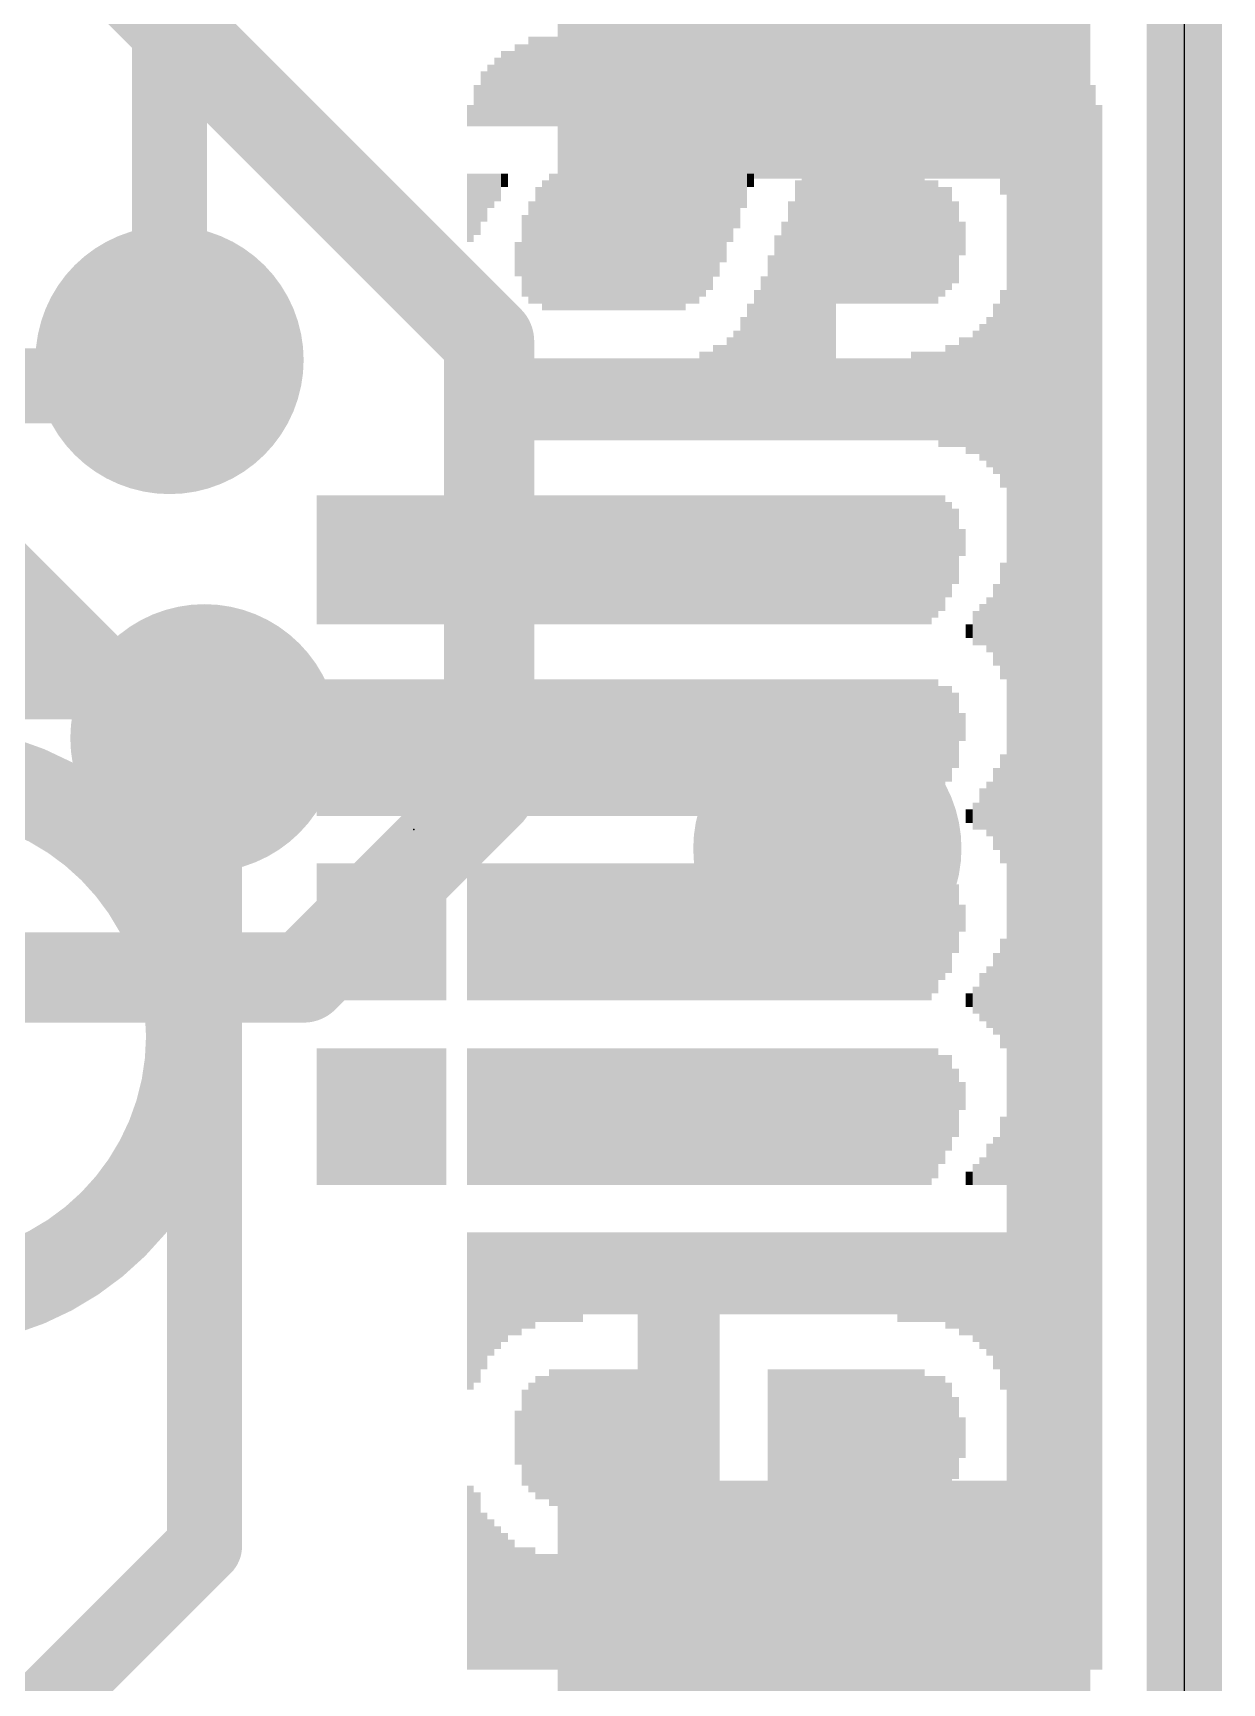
# Model space of a CAD drawing. Extents: x -0.1 to 25.5, y -0.1 to 17.9.
# Drawn here: x 21.51 to 25.53, y 6.01 to 11.58 of the extents above; entities that cross this region are included whole.
import ezdxf

# ---------------------------------------------------------------- set-up
doc = ezdxf.new("R2010")
doc.units = 0
for name, color, linetype in [('1', 12, 'CONTINUOUS'), ('16', 5, 'CONTINUOUS'), ('18', 110, 'CONTINUOUS'), ('20', 53, 'CONTINUOUS'), ('21', 40, 'CONTINUOUS'), ('22', 6, 'CONTINUOUS'), ('23', 53, 'CONTINUOUS')]:
    doc.layers.add(name, color=color, linetype=linetype)

# ---------------------------------------------------------------- blocks, each defined once
blk = doc.blocks.new('RECT')
blk.add_solid([(-0.5, -0.5), (0.5, -0.5), (-0.5, 0.5), (0.5, 0.5)])
blk = doc.blocks.new('ROUNDV')
at = {"const_width": 0.5}
blk.add_lwpolyline([(0, -0.25, 1), (0, 0.25, 1), (0, -0.25)], format="xyb", dxfattribs=at)

msp = doc.modelspace()

# ---------------------------------------------------------------- linework, layer by layer
at = {"layer": '1'}
for points, const_width in [([(25.4, 17.78), (25.4, 0)], 0.254), ([(23.0505, 10.541), (21.7805, 11.811)], 0.3048), ([(23.0505, 10.541), (23.0505, 9.017)], 0.3048), ([(21.8835, 10.39), (21.9706, 10.4771)], 0.254), ([(20.2825, 10.39), (21.8835, 10.39)], 0.254), ([(20.2825, 9.39), (21.8973, 9.39)], 0.254), ([(21.8973, 9.39), (22.0885, 9.1988)], 0.254), ([(23.0505, 9.017), (22.4235, 8.39)], 0.3048), ([(22.4235, 8.39), (20.2825, 8.39)], 0.3048)]:
    msp.add_lwpolyline(points, dxfattribs=dict(at, const_width=const_width))
for points, const_width in [([(23.1267, 10.541, 1), (22.9743, 10.541)], 0.1524), ([(22.9966, 10.4871, 1), (23.1044, 10.5949)], 0.1524), ([(22.0155, 10.4322, 1), (21.9257, 10.522)], 0.127), ([(21.8386, 10.4349, 1), (21.9284, 10.3451)], 0.127), ([(21.8835, 10.3265, 1), (21.8835, 10.4535)], 0.127), ([(21.9422, 9.4349, 1), (21.8524, 9.3451)], 0.127), ([(21.8973, 9.3265, 1), (21.8973, 9.4535)], 0.127), ([(22.0436, 9.1539, 1), (22.1334, 9.2437)], 0.127), ([(23.1044, 8.9631, 1), (22.9966, 9.0709)], 0.1524), ([(22.9743, 9.017, 1), (23.1267, 9.017)], 0.1524), ([(22.4235, 8.3138, 1), (22.4235, 8.4662)], 0.1524), ([(22.3696, 8.4439, 1), (22.4774, 8.3361)], 0.1524)]:
    msp.add_lwpolyline(points, format="xyb", dxfattribs=dict(at, const_width=const_width))
at = {"layer": '16', "const_width": 0.254}
for points in [[(25.4, 17.78), (25.4, 0)], [(21.9706, 11.6836), (17.576, 16.0782)], [(21.9706, 10.4771), (21.9706, 11.6836)], [(21.9615, 9.1988), (21.136, 10.0243)], [(21.9615, 9.1988), (22.0885, 9.1988)], [(22.0885, 9.1988), (22.0885, 6.4675)], [(22.0885, 6.4675), (20.3835, 4.7625)]]:
    msp.add_lwpolyline(points, dxfattribs=at)
at = {"layer": '16', "const_width": 0.127}
for points in [[(21.9257, 11.6387, 1), (22.0155, 11.7285)], [(21.9071, 10.4771, 1), (22.0341, 10.4771)], [(21.9615, 9.2623, 1), (21.9615, 9.1353)], [(22.152, 9.1988, 1), (22.025, 9.1988)], [(22.0885, 9.1353, 1), (22.0885, 9.2623)], [(21.9166, 9.1539, 1), (22.0064, 9.2437)], [(22.1334, 6.4226, 1), (22.0436, 6.5124)], [(22.025, 6.4675, 1), (22.152, 6.4675)]]:
    msp.add_lwpolyline(points, format="xyb", dxfattribs=at)
at = {"layer": '20'}
msp.add_line((25.4, 2.54), (25.4, 15.24), dxfattribs=at)
at = {"layer": '21', "const_width": 0.1524}
msp.add_lwpolyline([(24.8825, 6.79), (24.8825, 10.99)], dxfattribs=at)
at = {"layer": '21', "const_width": 0.0762}
for points in [[(24.9206, 10.99, 1), (24.8444, 10.99)], [(24.8444, 6.79, 1), (24.9206, 6.79)]]:
    msp.add_lwpolyline(points, format="xyb", dxfattribs=at)
at = {"layer": '22', "const_width": 0.3048}
msp.add_lwpolyline([(21.1455, 7.2935, 1), (21.1455, 9.0895, 1), (21.1455, 7.2935)], format="xyb", dxfattribs=at)
at = {"layer": '23'}
msp.add_point((22.7965, 8.89), dxfattribs=at)

# ---------------------------------------------------------------- block references
at = {"layer": '1', "xscale": 1.8, "yscale": 1.2, "rotation": 180}
for p in [(24.1825, 11.69), (24.1825, 6.09)]:
    msp.add_blockref('RECT', p, dxfattribs=at)
at = {"layer": '18', "xscale": 0.9064, "yscale": 0.9064}
for p in [(21.9706, 10.4771), (21.9706, 10.4771), (22.0885, 9.1988), (22.0885, 9.1988), (24.1935, 8.8265), (24.1935, 8.8265)]:
    msp.add_blockref('ROUNDV', p, dxfattribs=at)
at = {"layer": '22', "rotation": 90}
for p, xscale, yscale in [((23.1487, 11.4059), 0.2769, 0.0231), ((23.1718, 11.4059), 0.2769, 0.0231), ((23.1949, 11.4186), 0.3023, 0.0231), ((23.218, 11.4186), 0.3023, 0.0231), ((23.241, 11.4186), 0.3023, 0.0229), ((23.264, 11.4186), 0.3023, 0.0231), ((23.2871, 11.4186), 0.3023, 0.0231), ((23.3102, 11.4186), 0.3023, 0.0231), ((23.3333, 11.4186), 0.3023, 0.0231), ((23.3564, 11.4186), 0.3023, 0.0231), ((23.3796, 11.4186), 0.3023, 0.0231), ((23.4027, 11.4186), 0.3023, 0.0231), ((23.4258, 11.4186), 0.3023, 0.0231), ((23.4489, 11.4186), 0.3023, 0.0231), ((23.472, 11.4186), 0.3023, 0.0231), ((23.495, 11.4186), 0.3023, 0.0229), ((23.518, 11.4186), 0.3023, 0.0231), ((23.5411, 11.4186), 0.3023, 0.0231), ((23.5642, 11.4186), 0.3023, 0.0231), ((23.5873, 11.4186), 0.3023, 0.0231), ((23.6104, 11.4186), 0.3023, 0.0231), ((23.6336, 11.4186), 0.3023, 0.0231), ((23.6567, 11.4186), 0.3023, 0.0231), ((23.6798, 11.4186), 0.3023, 0.0231), ((23.7029, 11.4186), 0.3023, 0.0231), ((23.726, 11.4186), 0.3023, 0.0231), ((23.749, 11.4186), 0.3023, 0.0229), ((23.772, 11.4186), 0.3023, 0.0231), ((23.7951, 11.4186), 0.3023, 0.0231), ((23.8182, 11.4186), 0.3023, 0.0231), ((23.8413, 11.4186), 0.3023, 0.0231), ((23.8644, 11.4186), 0.3023, 0.0231), ((23.8876, 11.4186), 0.3023, 0.0231), ((23.9107, 11.4186), 0.3023, 0.0231), ((23.9338, 11.4186), 0.3023, 0.0231), ((23.9569, 11.4186), 0.3023, 0.0231), ((23.98, 11.4186), 0.3023, 0.0231), ((24.003, 11.4186), 0.3023, 0.0229), ((24.026, 11.4186), 0.3023, 0.0231), ((24.0491, 11.4186), 0.3023, 0.0231), ((24.0722, 11.4186), 0.3023, 0.0231), ((24.0953, 11.4186), 0.3023, 0.0231), ((24.1184, 11.4186), 0.3023, 0.0231), ((24.1416, 11.4186), 0.3023, 0.0231), ((24.1647, 11.4186), 0.3023, 0.0231), ((24.1878, 11.4186), 0.3023, 0.0231), ((24.2109, 11.4186), 0.3023, 0.0231), ((24.234, 11.4186), 0.3023, 0.0231), ((24.257, 11.4186), 0.3023, 0.0229), ((24.28, 11.4186), 0.3023, 0.0231), ((24.3031, 11.4186), 0.3023, 0.0231), ((24.3262, 11.4186), 0.3023, 0.0231), ((24.3493, 11.4186), 0.3023, 0.0231), ((24.3724, 11.4186), 0.3023, 0.0231), ((24.3956, 11.4186), 0.3023, 0.0231), ((24.4187, 11.4186), 0.3023, 0.0231), ((24.4418, 11.4186), 0.3023, 0.0231), ((24.4649, 11.4186), 0.3023, 0.0231), ((24.488, 11.4186), 0.3023, 0.0231), ((24.511, 11.4186), 0.3023, 0.0229), ((24.534, 11.4186), 0.3023, 0.0231), ((24.5571, 11.4071), 0.3251, 0.0231), ((24.5802, 11.4071), 0.3251, 0.0231), ((24.6033, 11.4071), 0.3251, 0.0231), ((24.6264, 11.3957), 0.348, 0.0231), ((24.6496, 11.3957), 0.348, 0.0231), ((24.6727, 11.3843), 0.3708, 0.0231), ((24.6958, 11.3843), 0.3708, 0.0231), ((24.7189, 11.3728), 0.3937, 0.0231), ((24.742, 11.35), 0.4394, 0.0231), ((24.765, 11.3386), 0.4623, 0.0229), ((24.788, 11.303), 0.5334, 0.0231), ((24.8111, 8.81), 5.5194, 0.0231), ((24.8342, 8.81), 5.5194, 0.0231), ((24.8573, 8.81), 5.5194, 0.0231), ((24.8804, 8.81), 5.5194, 0.0231), ((24.9036, 8.81), 5.5194, 0.0231), ((24.9267, 8.7973), 5.494, 0.0231), ((24.9498, 8.7973), 5.494, 0.0231), ((23.0793, 11.383), 0.2311, 0.0231), ((23.1024, 11.3944), 0.254, 0.0231), ((23.1256, 11.3944), 0.254, 0.0231), ((24.9729, 8.7859), 5.4712, 0.0231), ((24.996, 8.7859), 5.4712, 0.0231), ((25.019, 8.7744), 5.4483, 0.0229), ((23.0331, 11.3602), 0.1854, 0.0231), ((23.0562, 11.3716), 0.2083, 0.0231), ((25.042, 8.763), 5.4254, 0.0231), ((25.0651, 8.7516), 5.4026, 0.0231), ((23.01, 11.3373), 0.1397, 0.0231), ((25.0882, 8.7287), 5.3569, 0.0231), ((22.987, 11.303), 0.0711, 0.0229), ((25.1113, 8.6944), 5.2883, 0.0231), ((22.987, 10.9919), 0.2311, 0.0229), ((23.01, 11.0033), 0.2083, 0.0231), ((23.0331, 11.0261), 0.1626, 0.0231), ((23.0562, 11.049), 0.1168, 0.0231), ((23.0793, 11.0604), 0.094, 0.0231), ((23.1024, 11.0846), 0.0457, 0.0231), ((23.264, 10.8763), 0.4623, 0.0231), ((23.2871, 10.8763), 0.4623, 0.0231), ((23.3102, 10.8763), 0.4623, 0.0231), ((23.3333, 10.8763), 0.4623, 0.0231), ((23.3564, 10.8763), 0.4623, 0.0231), ((23.3796, 10.8763), 0.4623, 0.0231), ((23.4027, 10.8763), 0.4623, 0.0231), ((23.4258, 10.8763), 0.4623, 0.0231), ((23.4489, 10.8763), 0.4623, 0.0231), ((23.472, 10.8763), 0.4623, 0.0231), ((23.495, 10.8763), 0.4623, 0.0229), ((23.518, 10.8763), 0.4623, 0.0231), ((23.5411, 10.8763), 0.4623, 0.0231), ((23.5642, 10.8763), 0.4623, 0.0231), ((23.5873, 10.8763), 0.4623, 0.0231), ((23.6104, 10.8763), 0.4623, 0.0231), ((23.6336, 10.8763), 0.4623, 0.0231), ((23.6567, 10.8763), 0.4623, 0.0231), ((23.6798, 10.8763), 0.4623, 0.0231), ((23.7029, 10.8763), 0.4623, 0.0231), ((23.726, 10.8877), 0.4394, 0.0231), ((23.749, 10.8877), 0.4394, 0.0229), ((23.772, 10.8991), 0.4166, 0.0231), ((23.7951, 10.9106), 0.3937, 0.0231), ((23.8182, 10.9334), 0.348, 0.0231), ((23.8413, 10.9576), 0.2997, 0.0231), ((23.8644, 10.9919), 0.2311, 0.0231), ((23.8876, 11.0147), 0.1854, 0.0231), ((23.9107, 11.049), 0.1168, 0.0231), ((23.9338, 11.0846), 0.0457, 0.0231), ((24.1184, 10.6566), 0.9017, 0.0231), ((24.1416, 10.6566), 0.9017, 0.0231), ((24.1647, 10.6566), 0.9017, 0.0231), ((24.1878, 10.6566), 0.9017, 0.0231), ((24.2109, 10.6566), 0.9017, 0.0231), ((24.234, 10.8877), 0.4394, 0.0231), ((24.257, 10.8877), 0.4394, 0.0229), ((24.28, 10.8877), 0.4394, 0.0231), ((24.3031, 10.8877), 0.4394, 0.0231), ((24.3262, 10.8877), 0.4394, 0.0231), ((24.3493, 10.8877), 0.4394, 0.0231), ((24.3724, 10.8877), 0.4394, 0.0231), ((24.3956, 10.8877), 0.4394, 0.0231), ((24.4187, 10.8877), 0.4394, 0.0231), ((24.4418, 10.8877), 0.4394, 0.0231), ((24.4649, 10.8877), 0.4394, 0.0231), ((24.488, 10.8877), 0.4394, 0.0231), ((24.511, 10.8877), 0.4394, 0.0229), ((23.218, 10.8649), 0.3937, 0.0231), ((23.241, 10.8649), 0.4394, 0.0229), ((24.0953, 10.6451), 0.8788, 0.0231), ((24.534, 10.8763), 0.4166, 0.0231), ((24.5571, 10.8763), 0.4166, 0.0231), ((24.5802, 10.8763), 0.3708, 0.0231), ((24.6033, 10.8877), 0.348, 0.0231), ((23.1949, 10.8407), 0.3454, 0.0231), ((24.0722, 10.6096), 0.8077, 0.0231), ((24.6264, 10.875), 0.2769, 0.0231), ((23.1718, 10.8293), 0.2769, 0.0231), ((24.0491, 10.5753), 0.7391, 0.0231), ((24.6496, 10.8877), 0.1143, 0.0231), ((23.1487, 10.8179), 0.1168, 0.0231), ((24.026, 10.5524), 0.6934, 0.0231), ((24.003, 10.5181), 0.6248, 0.0229), ((23.9569, 10.4597), 0.508, 0.0231), ((23.98, 10.4826), 0.5537, 0.0231), ((24.788, 10.3797), 0.668, 0.0231), ((23.9338, 10.4369), 0.4623, 0.0231), ((24.765, 10.3797), 0.5766, 0.0229), ((22.987, 10.4254), 0.4394, 0.0229), ((23.01, 10.414), 0.4166, 0.0231), ((23.9107, 10.414), 0.4166, 0.0231), ((24.7189, 10.3683), 0.4623, 0.0231), ((24.742, 10.3683), 0.508, 0.0231), ((23.0331, 10.3911), 0.3708, 0.0231), ((23.0562, 10.3797), 0.348, 0.0231), ((23.8644, 10.3797), 0.348, 0.0231), ((23.8876, 10.3911), 0.3708, 0.0231), ((24.6496, 10.3683), 0.3708, 0.0231), ((24.6727, 10.3568), 0.3937, 0.0231), ((24.6958, 10.3683), 0.4166, 0.0231), ((23.0793, 10.367), 0.3226, 0.0231), ((23.1024, 10.3556), 0.2997, 0.0231), ((23.1256, 10.3556), 0.2997, 0.0231), ((23.772, 10.3556), 0.2997, 0.0231), ((23.7951, 10.3556), 0.2997, 0.0231), ((23.8182, 10.367), 0.3226, 0.0231), ((23.8413, 10.367), 0.3226, 0.0231), ((24.488, 10.3556), 0.2997, 0.0231), ((24.511, 10.3556), 0.2997, 0.0229), ((24.534, 10.3556), 0.2997, 0.0231), ((24.5571, 10.3556), 0.2997, 0.0231), ((24.5802, 10.3442), 0.3226, 0.0231), ((24.6033, 10.3556), 0.3454, 0.0231), ((24.6264, 10.3556), 0.3454, 0.0231), ((23.1487, 10.3442), 0.2769, 0.0231), ((23.1718, 10.3442), 0.2769, 0.0231), ((23.1949, 10.3442), 0.2769, 0.0231), ((23.218, 10.3442), 0.2769, 0.0231), ((23.241, 10.3442), 0.2769, 0.0229), ((23.264, 10.3442), 0.2769, 0.0231), ((23.2871, 10.3442), 0.2769, 0.0231), ((23.3102, 10.3442), 0.2769, 0.0231), ((23.3333, 10.3442), 0.2769, 0.0231), ((23.3564, 10.3442), 0.2769, 0.0231), ((23.3796, 10.3442), 0.2769, 0.0231), ((23.4027, 10.3442), 0.2769, 0.0231), ((23.4258, 10.3442), 0.2769, 0.0231), ((23.4489, 10.3442), 0.2769, 0.0231), ((23.472, 10.3442), 0.2769, 0.0231), ((23.495, 10.3442), 0.2769, 0.0229), ((23.518, 10.3442), 0.2769, 0.0231), ((23.5411, 10.3442), 0.2769, 0.0231), ((23.5642, 10.3442), 0.2769, 0.0231), ((23.5873, 10.3442), 0.2769, 0.0231), ((23.6104, 10.3442), 0.2769, 0.0231), ((23.6336, 10.3442), 0.2769, 0.0231), ((23.6567, 10.3442), 0.2769, 0.0231), ((23.6798, 10.3442), 0.2769, 0.0231), ((23.7029, 10.3442), 0.2769, 0.0231), ((23.726, 10.3442), 0.2769, 0.0231), ((23.749, 10.3442), 0.2769, 0.0229), ((24.234, 10.3442), 0.2769, 0.0231), ((24.257, 10.3442), 0.2769, 0.0229), ((24.28, 10.3442), 0.2769, 0.0231), ((24.3031, 10.3442), 0.2769, 0.0231), ((24.3262, 10.3442), 0.2769, 0.0231), ((24.3493, 10.3442), 0.2769, 0.0231), ((24.3724, 10.3442), 0.2769, 0.0231), ((24.3956, 10.3442), 0.2769, 0.0231), ((24.4187, 10.3442), 0.2769, 0.0231), ((24.4418, 10.3442), 0.2769, 0.0231), ((24.4649, 10.3442), 0.2769, 0.0231), ((22.479, 9.8019), 0.4369, 0.0229), ((22.502, 9.8019), 0.4369, 0.0231), ((22.5251, 9.8019), 0.4369, 0.0231), ((22.5482, 9.8019), 0.4369, 0.0231), ((22.5713, 9.8019), 0.4369, 0.0231), ((22.5944, 9.8019), 0.4369, 0.0231), ((22.6176, 9.8019), 0.4369, 0.0231), ((22.6407, 9.8019), 0.4369, 0.0231), ((22.6638, 9.8019), 0.4369, 0.0231), ((22.6869, 9.8019), 0.4369, 0.0231), ((22.71, 9.8019), 0.4369, 0.0231), ((22.733, 9.8019), 0.4369, 0.0229), ((22.756, 9.8019), 0.4369, 0.0231), ((22.7791, 9.8019), 0.4369, 0.0231), ((22.8022, 9.8019), 0.4369, 0.0231), ((22.8253, 9.8019), 0.4369, 0.0231), ((22.8484, 9.8019), 0.4369, 0.0231), ((22.8716, 9.8019), 0.4369, 0.0231), ((22.8947, 9.8019), 0.4369, 0.0231), ((22.987, 9.8019), 0.4369, 0.0229), ((23.01, 9.8019), 0.4369, 0.0231), ((23.0331, 9.8019), 0.4369, 0.0231), ((23.0562, 9.8019), 0.4369, 0.0231), ((23.0793, 9.8019), 0.4369, 0.0231), ((23.1024, 9.8019), 0.4369, 0.0231), ((23.1256, 9.8019), 0.4369, 0.0231), ((23.1487, 9.8019), 0.4369, 0.0231), ((23.1718, 9.8019), 0.4369, 0.0231), ((23.1949, 9.8019), 0.4369, 0.0231), ((23.218, 9.8019), 0.4369, 0.0231), ((23.241, 9.8019), 0.4369, 0.0229), ((23.264, 9.8019), 0.4369, 0.0231), ((23.2871, 9.8019), 0.4369, 0.0231), ((23.3102, 9.8019), 0.4369, 0.0231), ((23.3333, 9.8019), 0.4369, 0.0231), ((23.3564, 9.8019), 0.4369, 0.0231), ((23.3796, 9.8019), 0.4369, 0.0231), ((23.4027, 9.8019), 0.4369, 0.0231), ((23.4258, 9.8019), 0.4369, 0.0231), ((23.4489, 9.8019), 0.4369, 0.0231), ((23.472, 9.8019), 0.4369, 0.0231), ((23.495, 9.8019), 0.4369, 0.0229), ((23.518, 9.8019), 0.4369, 0.0231), ((23.5411, 9.8019), 0.4369, 0.0231), ((23.5642, 9.8019), 0.4369, 0.0231), ((23.5873, 9.8019), 0.4369, 0.0231), ((23.6104, 9.8019), 0.4369, 0.0231), ((23.6336, 9.8019), 0.4369, 0.0231), ((23.6567, 9.8019), 0.4369, 0.0231), ((23.6798, 9.8019), 0.4369, 0.0231), ((23.7029, 9.8019), 0.4369, 0.0231), ((23.726, 9.8019), 0.4369, 0.0231), ((23.749, 9.8019), 0.4369, 0.0229), ((23.772, 9.8019), 0.4369, 0.0231), ((23.7951, 9.8019), 0.4369, 0.0231), ((23.8182, 9.8019), 0.4369, 0.0231), ((23.8413, 9.8019), 0.4369, 0.0231), ((23.8644, 9.8019), 0.4369, 0.0231), ((23.8876, 9.8019), 0.4369, 0.0231), ((23.9107, 9.8019), 0.4369, 0.0231), ((23.9338, 9.8019), 0.4369, 0.0231), ((23.9569, 9.8019), 0.4369, 0.0231), ((23.98, 9.8019), 0.4369, 0.0231), ((24.003, 9.8019), 0.4369, 0.0229), ((24.026, 9.8019), 0.4369, 0.0231), ((24.0491, 9.8019), 0.4369, 0.0231), ((24.0722, 9.8019), 0.4369, 0.0231), ((24.0953, 9.8019), 0.4369, 0.0231), ((24.1184, 9.8019), 0.4369, 0.0231), ((24.1416, 9.8019), 0.4369, 0.0231), ((24.1647, 9.8019), 0.4369, 0.0231), ((24.1878, 9.8019), 0.4369, 0.0231), ((24.2109, 9.8019), 0.4369, 0.0231), ((24.234, 9.8019), 0.4369, 0.0231), ((24.257, 9.8019), 0.4369, 0.0229), ((24.28, 9.8019), 0.4369, 0.0231), ((24.3031, 9.8019), 0.4369, 0.0231), ((24.3262, 9.8019), 0.4369, 0.0231), ((24.3493, 9.8019), 0.4369, 0.0231), ((24.3724, 9.8019), 0.4369, 0.0231), ((24.3956, 9.8019), 0.4369, 0.0231), ((24.4187, 9.8019), 0.4369, 0.0231), ((24.4418, 9.8019), 0.4369, 0.0231), ((24.4649, 9.8019), 0.4369, 0.0231), ((24.488, 9.8019), 0.4369, 0.0231), ((24.511, 9.8019), 0.4369, 0.0229), ((24.534, 9.8019), 0.4369, 0.0231), ((24.5571, 9.8133), 0.414, 0.0231), ((24.5802, 9.8247), 0.3912, 0.0231), ((24.6033, 9.8361), 0.3226, 0.0231), ((24.6264, 9.8476), 0.254, 0.0231), ((24.6496, 9.8603), 0.0914, 0.0231), ((24.788, 9.5949), 0.3937, 0.0231), ((24.765, 9.5822), 0.2769, 0.0229), ((24.7189, 9.5822), 0.1397, 0.0231), ((24.742, 9.5822), 0.1854, 0.0231), ((24.6958, 9.5707), 0.1168, 0.0231), ((24.6727, 9.5606), 0.0457, 0.0231), ((22.479, 9.1669), 0.4623, 0.0229), ((22.502, 9.1669), 0.4623, 0.0231), ((22.5251, 9.1669), 0.4623, 0.0231), ((22.5482, 9.1669), 0.4623, 0.0231), ((22.5713, 9.1669), 0.4623, 0.0231), ((22.5944, 9.1669), 0.4623, 0.0231), ((22.6176, 9.1669), 0.4623, 0.0231), ((22.6407, 9.1669), 0.4623, 0.0231), ((22.6638, 9.1669), 0.4623, 0.0231), ((22.6869, 9.1669), 0.4623, 0.0231), ((22.71, 9.1669), 0.4623, 0.0231), ((22.733, 9.1669), 0.4623, 0.0229), ((22.756, 9.1669), 0.4623, 0.0231), ((22.7791, 9.1669), 0.4623, 0.0231), ((22.8022, 9.1669), 0.4623, 0.0231), ((22.8253, 9.1669), 0.4623, 0.0231), ((22.8484, 9.1669), 0.4623, 0.0231), ((22.8716, 9.1669), 0.4623, 0.0231), ((22.8947, 9.1669), 0.4623, 0.0231), ((22.987, 9.1669), 0.4623, 0.0229), ((23.01, 9.1669), 0.4623, 0.0231), ((23.0331, 9.1669), 0.4623, 0.0231), ((23.0562, 9.1669), 0.4623, 0.0231), ((23.0793, 9.1669), 0.4623, 0.0231), ((23.1024, 9.1669), 0.4623, 0.0231), ((23.1256, 9.1669), 0.4623, 0.0231), ((23.1487, 9.1669), 0.4623, 0.0231), ((23.1718, 9.1669), 0.4623, 0.0231), ((23.1949, 9.1669), 0.4623, 0.0231), ((23.218, 9.1669), 0.4623, 0.0231), ((23.241, 9.1669), 0.4623, 0.0229), ((23.264, 9.1669), 0.4623, 0.0231), ((23.2871, 9.1669), 0.4623, 0.0231), ((23.3102, 9.1669), 0.4623, 0.0231), ((23.3333, 9.1669), 0.4623, 0.0231), ((23.3564, 9.1669), 0.4623, 0.0231), ((23.3796, 9.1669), 0.4623, 0.0231), ((23.4027, 9.1669), 0.4623, 0.0231), ((23.4258, 9.1669), 0.4623, 0.0231), ((23.4489, 9.1669), 0.4623, 0.0231), ((23.472, 9.1669), 0.4623, 0.0231), ((23.495, 9.1669), 0.4623, 0.0229), ((23.518, 9.1669), 0.4623, 0.0231), ((23.5411, 9.1669), 0.4623, 0.0231), ((23.5642, 9.1669), 0.4623, 0.0231), ((23.5873, 9.1669), 0.4623, 0.0231), ((23.6104, 9.1669), 0.4623, 0.0231), ((23.6336, 9.1669), 0.4623, 0.0231), ((23.6567, 9.1669), 0.4623, 0.0231), ((23.6798, 9.1669), 0.4623, 0.0231), ((23.7029, 9.1669), 0.4623, 0.0231), ((23.726, 9.1669), 0.4623, 0.0231), ((23.749, 9.1669), 0.4623, 0.0229), ((23.772, 9.1669), 0.4623, 0.0231), ((23.7951, 9.1669), 0.4623, 0.0231), ((23.8182, 9.1669), 0.4623, 0.0231), ((23.8413, 9.1669), 0.4623, 0.0231), ((23.8644, 9.1669), 0.4623, 0.0231), ((23.8876, 9.1669), 0.4623, 0.0231), ((23.9107, 9.1669), 0.4623, 0.0231), ((23.9338, 9.1669), 0.4623, 0.0231), ((23.9569, 9.1669), 0.4623, 0.0231), ((23.98, 9.1669), 0.4623, 0.0231), ((24.003, 9.1669), 0.4623, 0.0229), ((24.026, 9.1669), 0.4623, 0.0231), ((24.0491, 9.1669), 0.4623, 0.0231), ((24.0722, 9.1669), 0.4623, 0.0231), ((24.0953, 9.1669), 0.4623, 0.0231), ((24.1184, 9.1669), 0.4623, 0.0231), ((24.1416, 9.1669), 0.4623, 0.0231), ((24.1647, 9.1669), 0.4623, 0.0231), ((24.1878, 9.1669), 0.4623, 0.0231), ((24.2109, 9.1669), 0.4623, 0.0231), ((24.234, 9.1669), 0.4623, 0.0231), ((24.257, 9.1669), 0.4623, 0.0229), ((24.28, 9.1669), 0.4623, 0.0231), ((24.3031, 9.1669), 0.4623, 0.0231), ((24.3262, 9.1669), 0.4623, 0.0231), ((24.3493, 9.1669), 0.4623, 0.0231), ((24.3724, 9.1669), 0.4623, 0.0231), ((24.3956, 9.1669), 0.4623, 0.0231), ((24.4187, 9.1669), 0.4623, 0.0231), ((24.4418, 9.1669), 0.4623, 0.0231), ((24.4649, 9.1669), 0.4623, 0.0231), ((24.488, 9.1669), 0.4623, 0.0231), ((24.511, 9.1669), 0.4623, 0.0229), ((24.534, 9.1669), 0.4623, 0.0231), ((24.5571, 9.1783), 0.4394, 0.0231), ((24.5802, 9.1897), 0.3708, 0.0231), ((24.6033, 9.2139), 0.3226, 0.0231), ((24.6264, 9.2253), 0.254, 0.0231), ((24.6496, 9.2367), 0.094, 0.0231), ((24.765, 8.9599), 0.2769, 0.0229), ((24.788, 8.9599), 0.3683, 0.0231), ((24.742, 8.9599), 0.1854, 0.0231), ((24.6958, 8.9357), 0.0914, 0.0231), ((24.7189, 8.9599), 0.1397, 0.0231), ((24.6727, 8.9357), 0.0457, 0.0231), ((22.479, 8.5446), 0.4623, 0.0229), ((22.502, 8.5446), 0.4623, 0.0231), ((22.5251, 8.5446), 0.4623, 0.0231), ((22.5482, 8.5446), 0.4623, 0.0231), ((22.5713, 8.5446), 0.4623, 0.0231), ((22.5944, 8.5446), 0.4623, 0.0231), ((22.6176, 8.5446), 0.4623, 0.0231), ((22.6407, 8.5446), 0.4623, 0.0231), ((22.6638, 8.5446), 0.4623, 0.0231), ((22.6869, 8.5446), 0.4623, 0.0231), ((22.71, 8.5446), 0.4623, 0.0231), ((22.733, 8.5446), 0.4623, 0.0229), ((22.756, 8.5446), 0.4623, 0.0231), ((22.7791, 8.5446), 0.4623, 0.0231), ((22.8022, 8.5446), 0.4623, 0.0231), ((22.8253, 8.5446), 0.4623, 0.0231), ((22.8484, 8.5446), 0.4623, 0.0231), ((22.8716, 8.5446), 0.4623, 0.0231), ((22.8947, 8.5446), 0.4623, 0.0231), ((22.987, 8.5446), 0.4623, 0.0229), ((23.01, 8.5446), 0.4623, 0.0231), ((23.0331, 8.5446), 0.4623, 0.0231), ((23.0562, 8.5446), 0.4623, 0.0231), ((23.0793, 8.5446), 0.4623, 0.0231), ((23.1024, 8.5446), 0.4623, 0.0231), ((23.1256, 8.5446), 0.4623, 0.0231), ((23.1487, 8.5446), 0.4623, 0.0231), ((23.1718, 8.5446), 0.4623, 0.0231), ((23.1949, 8.5446), 0.4623, 0.0231), ((23.218, 8.5446), 0.4623, 0.0231), ((23.241, 8.5446), 0.4623, 0.0229), ((23.264, 8.5446), 0.4623, 0.0231), ((23.2871, 8.5446), 0.4623, 0.0231), ((23.3102, 8.5446), 0.4623, 0.0231), ((23.3333, 8.5446), 0.4623, 0.0231), ((23.3564, 8.5446), 0.4623, 0.0231), ((23.3796, 8.5446), 0.4623, 0.0231), ((23.4027, 8.5446), 0.4623, 0.0231), ((23.4258, 8.5446), 0.4623, 0.0231), ((23.4489, 8.5446), 0.4623, 0.0231), ((23.472, 8.5446), 0.4623, 0.0231), ((23.495, 8.5446), 0.4623, 0.0229), ((23.518, 8.5446), 0.4623, 0.0231), ((23.5411, 8.5446), 0.4623, 0.0231), ((23.5642, 8.5446), 0.4623, 0.0231), ((23.5873, 8.5446), 0.4623, 0.0231), ((23.6104, 8.5446), 0.4623, 0.0231), ((23.6336, 8.5446), 0.4623, 0.0231), ((23.6567, 8.5446), 0.4623, 0.0231), ((23.6798, 8.5446), 0.4623, 0.0231), ((23.7029, 8.5446), 0.4623, 0.0231), ((23.726, 8.5446), 0.4623, 0.0231), ((23.749, 8.5446), 0.4623, 0.0229), ((23.772, 8.5446), 0.4623, 0.0231), ((23.7951, 8.5446), 0.4623, 0.0231), ((23.8182, 8.5446), 0.4623, 0.0231), ((23.8413, 8.5446), 0.4623, 0.0231), ((23.8644, 8.5446), 0.4623, 0.0231), ((23.8876, 8.5446), 0.4623, 0.0231), ((23.9107, 8.5446), 0.4623, 0.0231), ((23.9338, 8.5446), 0.4623, 0.0231), ((23.9569, 8.5446), 0.4623, 0.0231), ((23.98, 8.5446), 0.4623, 0.0231), ((24.003, 8.5446), 0.4623, 0.0229), ((24.026, 8.5446), 0.4623, 0.0231), ((24.0491, 8.5446), 0.4623, 0.0231), ((24.0722, 8.5446), 0.4623, 0.0231), ((24.0953, 8.5446), 0.4623, 0.0231), ((24.1184, 8.5446), 0.4623, 0.0231), ((24.1416, 8.5446), 0.4623, 0.0231), ((24.1647, 8.5446), 0.4623, 0.0231), ((24.1878, 8.5446), 0.4623, 0.0231), ((24.2109, 8.5446), 0.4623, 0.0231), ((24.234, 8.5446), 0.4623, 0.0231), ((24.257, 8.5446), 0.4623, 0.0229), ((24.28, 8.5446), 0.4623, 0.0231), ((24.3031, 8.5446), 0.4623, 0.0231), ((24.3262, 8.5446), 0.4623, 0.0231), ((24.3493, 8.5446), 0.4623, 0.0231), ((24.3724, 8.5446), 0.4623, 0.0231), ((24.3956, 8.5446), 0.4623, 0.0231), ((24.4187, 8.5446), 0.4623, 0.0231), ((24.4418, 8.5446), 0.4623, 0.0231), ((24.4649, 8.5446), 0.4623, 0.0231), ((24.488, 8.5446), 0.4623, 0.0231), ((24.511, 8.5446), 0.4623, 0.0229), ((24.534, 8.5446), 0.4623, 0.0231), ((24.5571, 8.556), 0.4394, 0.0231), ((24.5802, 8.5662), 0.3683, 0.0231), ((24.6033, 8.5776), 0.3454, 0.0231), ((24.6264, 8.589), 0.2311, 0.0231), ((24.6496, 8.5903), 0.0914, 0.0231), ((24.788, 8.3363), 0.3708, 0.0231), ((24.742, 8.3236), 0.2083, 0.0231), ((24.765, 8.335), 0.2769, 0.0229), ((24.7189, 8.3236), 0.1626, 0.0231), ((24.6727, 8.3134), 0.0457, 0.0231), ((24.6958, 8.3134), 0.0914, 0.0231), ((22.479, 7.9197), 0.4623, 0.0229), ((22.502, 7.9197), 0.4623, 0.0231), ((22.5251, 7.9197), 0.4623, 0.0231), ((22.5482, 7.9197), 0.4623, 0.0231), ((22.5713, 7.9197), 0.4623, 0.0231), ((22.5944, 7.9197), 0.4623, 0.0231), ((22.6176, 7.9197), 0.4623, 0.0231), ((22.6407, 7.9197), 0.4623, 0.0231), ((22.6638, 7.9197), 0.4623, 0.0231), ((22.6869, 7.9197), 0.4623, 0.0231), ((22.71, 7.9197), 0.4623, 0.0231), ((22.733, 7.9197), 0.4623, 0.0229), ((22.756, 7.9197), 0.4623, 0.0231), ((22.7791, 7.9197), 0.4623, 0.0231), ((22.8022, 7.9197), 0.4623, 0.0231), ((22.8253, 7.9197), 0.4623, 0.0231), ((22.8484, 7.9197), 0.4623, 0.0231), ((22.8716, 7.9197), 0.4623, 0.0231), ((22.8947, 7.9197), 0.4623, 0.0231), ((22.987, 7.9197), 0.4623, 0.0229), ((23.01, 7.9197), 0.4623, 0.0231), ((23.0331, 7.9197), 0.4623, 0.0231), ((23.0562, 7.9197), 0.4623, 0.0231), ((23.0793, 7.9197), 0.4623, 0.0231), ((23.1024, 7.9197), 0.4623, 0.0231), ((23.1256, 7.9197), 0.4623, 0.0231), ((23.1487, 7.9197), 0.4623, 0.0231), ((23.1718, 7.9197), 0.4623, 0.0231), ((23.1949, 7.9197), 0.4623, 0.0231), ((23.218, 7.9197), 0.4623, 0.0231), ((23.241, 7.9197), 0.4623, 0.0229), ((23.264, 7.9197), 0.4623, 0.0231), ((23.2871, 7.9197), 0.4623, 0.0231), ((23.3102, 7.9197), 0.4623, 0.0231), ((23.3333, 7.9197), 0.4623, 0.0231), ((23.3564, 7.9197), 0.4623, 0.0231), ((23.3796, 7.9197), 0.4623, 0.0231), ((23.4027, 7.9197), 0.4623, 0.0231), ((23.4258, 7.9197), 0.4623, 0.0231), ((23.4489, 7.9197), 0.4623, 0.0231), ((23.472, 7.9197), 0.4623, 0.0231), ((23.495, 7.9197), 0.4623, 0.0229), ((23.518, 7.9197), 0.4623, 0.0231), ((23.5411, 7.9197), 0.4623, 0.0231), ((23.5642, 7.9197), 0.4623, 0.0231), ((23.5873, 7.9197), 0.4623, 0.0231), ((23.6104, 7.9197), 0.4623, 0.0231), ((23.6336, 7.9197), 0.4623, 0.0231), ((23.6567, 7.9197), 0.4623, 0.0231), ((23.6798, 7.9197), 0.4623, 0.0231), ((23.7029, 7.9197), 0.4623, 0.0231), ((23.726, 7.9197), 0.4623, 0.0231), ((23.749, 7.9197), 0.4623, 0.0229), ((23.772, 7.9197), 0.4623, 0.0231), ((23.7951, 7.9197), 0.4623, 0.0231), ((23.8182, 7.9197), 0.4623, 0.0231), ((23.8413, 7.9197), 0.4623, 0.0231), ((23.8644, 7.9197), 0.4623, 0.0231), ((23.8876, 7.9197), 0.4623, 0.0231), ((23.9107, 7.9197), 0.4623, 0.0231), ((23.9338, 7.9197), 0.4623, 0.0231), ((23.9569, 7.9197), 0.4623, 0.0231), ((23.98, 7.9197), 0.4623, 0.0231), ((24.003, 7.9197), 0.4623, 0.0229), ((24.026, 7.9197), 0.4623, 0.0231), ((24.0491, 7.9197), 0.4623, 0.0231), ((24.0722, 7.9197), 0.4623, 0.0231), ((24.0953, 7.9197), 0.4623, 0.0231), ((24.1184, 7.9197), 0.4623, 0.0231), ((24.1416, 7.9197), 0.4623, 0.0231), ((24.1647, 7.9197), 0.4623, 0.0231), ((24.1878, 7.9197), 0.4623, 0.0231), ((24.2109, 7.9197), 0.4623, 0.0231), ((24.234, 7.9197), 0.4623, 0.0231), ((24.257, 7.9197), 0.4623, 0.0229), ((24.28, 7.9197), 0.4623, 0.0231), ((24.3031, 7.9197), 0.4623, 0.0231), ((24.3262, 7.9197), 0.4623, 0.0231), ((24.3493, 7.9197), 0.4623, 0.0231), ((24.3724, 7.9197), 0.4623, 0.0231), ((24.3956, 7.9197), 0.4623, 0.0231), ((24.4187, 7.9197), 0.4623, 0.0231), ((24.4418, 7.9197), 0.4623, 0.0231), ((24.4649, 7.9197), 0.4623, 0.0231), ((24.488, 7.9197), 0.4623, 0.0231), ((24.511, 7.9197), 0.4623, 0.0229), ((24.534, 7.9197), 0.4623, 0.0231), ((24.5571, 7.9312), 0.4394, 0.0231), ((24.5802, 7.9439), 0.3683, 0.0231), ((24.6033, 7.9667), 0.3226, 0.0231), ((24.6264, 7.9667), 0.2311, 0.0231), ((24.6496, 7.9896), 0.094, 0.0231), ((24.788, 7.8042), 0.2311, 0.0231), ((24.742, 7.7584), 0.1397, 0.0231), ((24.765, 7.7699), 0.1626, 0.0229), ((24.6958, 7.7241), 0.0711, 0.0231), ((24.7189, 7.7356), 0.094, 0.0231), ((24.6727, 7.7114), 0.0457, 0.0231), ((22.987, 7.2631), 0.5309, 0.0229), ((23.01, 7.2746), 0.508, 0.0231), ((23.0331, 7.2974), 0.4623, 0.0231), ((23.0562, 7.3203), 0.4166, 0.0231), ((23.0793, 7.3317), 0.3937, 0.0231), ((23.1024, 7.3431), 0.3708, 0.0231), ((23.1256, 7.3546), 0.348, 0.0231), ((23.1487, 7.3546), 0.348, 0.0231), ((23.1718, 7.366), 0.3251, 0.0231), ((23.1949, 7.366), 0.3251, 0.0231), ((23.218, 7.3774), 0.3023, 0.0231), ((23.241, 7.3774), 0.3023, 0.0229), ((23.264, 7.3774), 0.3023, 0.0231), ((23.2871, 7.3774), 0.3023, 0.0231), ((23.3102, 7.3774), 0.3023, 0.0231), ((23.3333, 7.3774), 0.3023, 0.0231), ((23.3564, 7.3774), 0.3023, 0.0231), ((23.3796, 7.3901), 0.2769, 0.0231), ((23.4027, 7.3901), 0.2769, 0.0231), ((23.4258, 7.3901), 0.2769, 0.0231), ((23.4489, 7.3901), 0.2769, 0.0231), ((23.472, 7.3901), 0.2769, 0.0231), ((23.495, 7.3901), 0.2769, 0.0229), ((23.518, 7.3901), 0.2769, 0.0231), ((23.5411, 7.3901), 0.2769, 0.0231), ((23.5642, 7.0663), 0.9246, 0.0231), ((23.5873, 7.0663), 0.9246, 0.0231), ((23.6104, 7.0663), 0.9246, 0.0231), ((23.6336, 7.0663), 0.9246, 0.0231), ((23.6567, 7.0663), 0.9246, 0.0231), ((23.6798, 7.0663), 0.9246, 0.0231), ((23.7029, 7.0663), 0.9246, 0.0231), ((23.726, 7.0663), 0.9246, 0.0231), ((23.749, 7.0663), 0.9246, 0.0229), ((23.772, 7.0663), 0.9246, 0.0231), ((23.7951, 7.0663), 0.9246, 0.0231), ((23.8182, 7.0663), 0.9246, 0.0231), ((23.8413, 7.3901), 0.2769, 0.0231), ((23.8644, 7.3901), 0.2769, 0.0231), ((23.8876, 7.3901), 0.2769, 0.0231), ((23.9107, 7.3901), 0.2769, 0.0231), ((23.9338, 7.3901), 0.2769, 0.0231), ((23.9569, 7.3901), 0.2769, 0.0231), ((23.98, 7.3901), 0.2769, 0.0231), ((24.003, 7.3901), 0.2769, 0.0229), ((24.026, 7.3901), 0.2769, 0.0231), ((24.0491, 7.3901), 0.2769, 0.0231), ((24.0722, 7.3901), 0.2769, 0.0231), ((24.0953, 7.3901), 0.2769, 0.0231), ((24.1184, 7.3901), 0.2769, 0.0231), ((24.1416, 7.3901), 0.2769, 0.0231), ((24.1647, 7.3901), 0.2769, 0.0231), ((24.1878, 7.3901), 0.2769, 0.0231), ((24.2109, 7.3901), 0.2769, 0.0231), ((24.234, 7.3901), 0.2769, 0.0231), ((24.257, 7.3901), 0.2769, 0.0229), ((24.28, 7.3901), 0.2769, 0.0231), ((24.3031, 7.3901), 0.2769, 0.0231), ((24.3262, 7.3901), 0.2769, 0.0231), ((24.3493, 7.3901), 0.2769, 0.0231), ((24.3724, 7.3901), 0.2769, 0.0231), ((24.3956, 7.3901), 0.2769, 0.0231), ((24.4187, 7.3901), 0.2769, 0.0231), ((24.4418, 7.3774), 0.3023, 0.0231), ((24.4649, 7.3774), 0.3023, 0.0231), ((24.488, 7.3774), 0.3023, 0.0231), ((24.511, 7.3774), 0.3023, 0.0229), ((24.534, 7.3774), 0.3023, 0.0231), ((24.5571, 7.3774), 0.3023, 0.0231), ((24.5802, 7.3774), 0.3023, 0.0231), ((24.6033, 7.366), 0.3251, 0.0231), ((24.6264, 7.366), 0.3251, 0.0231), ((24.6496, 7.3546), 0.348, 0.0231), ((24.6727, 7.3546), 0.348, 0.0231), ((24.6958, 7.3431), 0.3708, 0.0231), ((24.7189, 7.3317), 0.3937, 0.0231), ((24.742, 7.3203), 0.4166, 0.0231), ((24.765, 7.2974), 0.4623, 0.0229), ((24.788, 7.2631), 0.5309, 0.0231), ((23.218, 6.8351), 0.4166, 0.0231), ((23.241, 6.8351), 0.4166, 0.0229), ((23.264, 6.8351), 0.4623, 0.0231), ((23.2871, 6.8351), 0.4623, 0.0231), ((23.3102, 6.8351), 0.4623, 0.0231), ((23.3333, 6.8351), 0.4623, 0.0231), ((23.3564, 6.8351), 0.4623, 0.0231), ((23.3796, 6.8351), 0.4623, 0.0231), ((23.4027, 6.8351), 0.4623, 0.0231), ((23.4258, 6.8351), 0.4623, 0.0231), ((23.4489, 6.8351), 0.4623, 0.0231), ((23.472, 6.8351), 0.4623, 0.0231), ((23.495, 6.8351), 0.4623, 0.0229), ((23.518, 6.8351), 0.4623, 0.0231), ((23.5411, 6.8351), 0.4623, 0.0231), ((24.003, 6.8351), 0.4623, 0.0229), ((24.026, 6.8351), 0.4623, 0.0231), ((24.0491, 6.8351), 0.4623, 0.0231), ((24.0722, 6.8351), 0.4623, 0.0231), ((24.0953, 6.8351), 0.4623, 0.0231), ((24.1184, 6.8351), 0.4623, 0.0231), ((24.1416, 6.8351), 0.4623, 0.0231), ((24.1647, 6.8351), 0.4623, 0.0231), ((24.1878, 6.8351), 0.4623, 0.0231), ((24.2109, 6.8351), 0.4623, 0.0231), ((24.234, 6.8351), 0.4623, 0.0231), ((24.257, 6.8351), 0.4623, 0.0229), ((24.28, 6.8351), 0.4623, 0.0231), ((24.3031, 6.8351), 0.4623, 0.0231), ((24.3262, 6.8351), 0.4623, 0.0231), ((24.3493, 6.8351), 0.4623, 0.0231), ((24.3724, 6.8351), 0.4623, 0.0231), ((24.3956, 6.8351), 0.4623, 0.0231), ((24.4187, 6.8351), 0.4623, 0.0231), ((24.4418, 6.8351), 0.4623, 0.0231), ((24.4649, 6.8351), 0.4623, 0.0231), ((24.488, 6.8351), 0.4623, 0.0231), ((24.511, 6.8351), 0.4623, 0.0229), ((24.534, 6.8237), 0.4394, 0.0231), ((24.5571, 6.8351), 0.4166, 0.0231), ((24.5802, 6.8351), 0.4166, 0.0231), ((23.1718, 6.8351), 0.3251, 0.0231), ((23.1949, 6.8351), 0.3708, 0.0231), ((24.6033, 6.8351), 0.3708, 0.0231), ((24.6264, 6.8339), 0.2769, 0.0231), ((23.1487, 6.8351), 0.1829, 0.0231), ((24.6496, 6.8351), 0.1372, 0.0231), ((22.987, 6.3614), 0.6223, 0.0229), ((23.01, 6.35), 0.5994, 0.0231), ((24.788, 6.4541), 0.3912, 0.0231), ((23.0331, 6.3157), 0.5309, 0.0231), ((24.765, 6.4313), 0.3454, 0.0229), ((23.0562, 6.3043), 0.508, 0.0231), ((23.0793, 6.2929), 0.4851, 0.0231), ((24.7189, 6.397), 0.2769, 0.0231), ((24.742, 6.4084), 0.2997, 0.0231), ((23.1024, 6.2814), 0.4623, 0.0231), ((23.1256, 6.27), 0.4394, 0.0231), ((24.6496, 6.3741), 0.2311, 0.0231), ((24.6727, 6.3741), 0.2311, 0.0231), ((24.6958, 6.3856), 0.254, 0.0231), ((23.1487, 6.2573), 0.414, 0.0231), ((23.1718, 6.2573), 0.414, 0.0231), ((23.1949, 6.2573), 0.414, 0.0231), ((23.218, 6.2459), 0.3912, 0.0231), ((23.241, 6.2459), 0.3912, 0.0229), ((23.264, 6.2459), 0.3912, 0.0231), ((23.2871, 6.2459), 0.3912, 0.0231), ((23.3102, 6.2344), 0.3683, 0.0231), ((23.3333, 6.2344), 0.3683, 0.0231), ((23.3564, 6.2344), 0.3683, 0.0231), ((23.3796, 6.2344), 0.3683, 0.0231), ((23.4027, 6.2344), 0.3683, 0.0231), ((23.4258, 6.2344), 0.3683, 0.0231), ((23.4489, 6.2344), 0.3683, 0.0231), ((23.472, 6.2344), 0.3683, 0.0231), ((23.495, 6.2344), 0.3683, 0.0229), ((23.518, 6.2344), 0.3683, 0.0231), ((23.5411, 6.2344), 0.3683, 0.0231), ((23.5642, 6.2344), 0.3683, 0.0231), ((23.5873, 6.2344), 0.3683, 0.0231), ((23.6104, 6.2344), 0.3683, 0.0231), ((23.6336, 6.2344), 0.3683, 0.0231), ((23.6567, 6.2344), 0.3683, 0.0231), ((23.6798, 6.2344), 0.3683, 0.0231), ((23.7029, 6.2344), 0.3683, 0.0231), ((23.726, 6.2344), 0.3683, 0.0231), ((23.749, 6.2344), 0.3683, 0.0229), ((23.772, 6.2344), 0.3683, 0.0231), ((23.7951, 6.2344), 0.3683, 0.0231), ((23.8182, 6.2344), 0.3683, 0.0231), ((23.8413, 6.2344), 0.3683, 0.0231), ((23.8644, 6.2344), 0.3683, 0.0231), ((23.8876, 6.2344), 0.3683, 0.0231), ((23.9107, 6.2344), 0.3683, 0.0231), ((23.9338, 6.2344), 0.3683, 0.0231), ((23.9569, 6.2344), 0.3683, 0.0231), ((23.98, 6.2344), 0.3683, 0.0231), ((24.003, 6.2344), 0.3683, 0.0229), ((24.026, 6.2344), 0.3683, 0.0231), ((24.0491, 6.2344), 0.3683, 0.0231), ((24.0722, 6.2344), 0.3683, 0.0231), ((24.0953, 6.2344), 0.3683, 0.0231), ((24.1184, 6.2344), 0.3683, 0.0231), ((24.1416, 6.2344), 0.3683, 0.0231), ((24.1647, 6.2344), 0.3683, 0.0231), ((24.1878, 6.2344), 0.3683, 0.0231), ((24.2109, 6.2344), 0.3683, 0.0231), ((24.234, 6.2344), 0.3683, 0.0231), ((24.257, 6.2344), 0.3683, 0.0229), ((24.28, 6.2344), 0.3683, 0.0231), ((24.3031, 6.2344), 0.3683, 0.0231), ((24.3262, 6.2344), 0.3683, 0.0231), ((24.3493, 6.2344), 0.3683, 0.0231), ((24.3724, 6.2344), 0.3683, 0.0231), ((24.3956, 6.2344), 0.3683, 0.0231), ((24.4187, 6.2344), 0.3683, 0.0231), ((24.4418, 6.2344), 0.3683, 0.0231), ((24.4649, 6.2344), 0.3683, 0.0231), ((24.488, 6.2344), 0.3683, 0.0231), ((24.511, 6.2459), 0.3912, 0.0229), ((24.534, 6.2459), 0.3912, 0.0231), ((24.5571, 6.2459), 0.3912, 0.0231), ((24.5802, 6.2459), 0.3912, 0.0231), ((24.6033, 6.2573), 0.414, 0.0231), ((24.6264, 6.2573), 0.414, 0.0231)]:
    msp.add_blockref('RECT', p, dxfattribs=dict(at, xscale=xscale, yscale=yscale))

doc.saveas('drawing.dxf')
